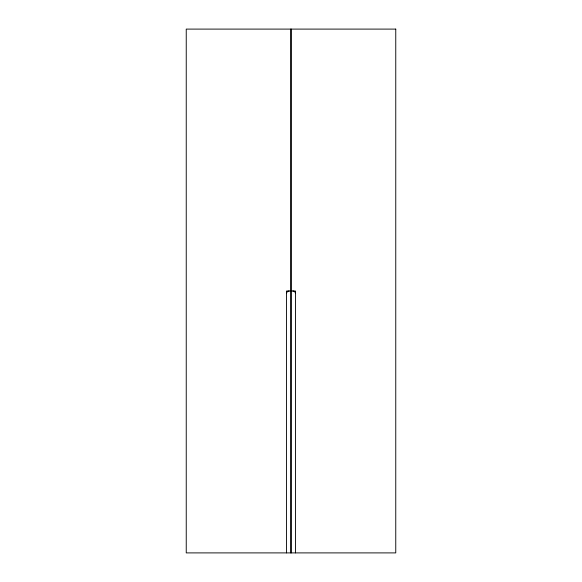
<?xml version="1.0" encoding="UTF-8"?>
<svg xmlns="http://www.w3.org/2000/svg" width="582" height="582" viewBox="0 0 582 582"><rect width="100%" height="100%" fill="white"/><g stroke="black" fill="none" stroke-linecap="round" stroke-linejoin="round"><path stroke-width="0.87" d="M290.738 291L286.548 291L286.548 552.9M291.262 291L295.452 291L295.452 552.9M291.262 29.1L291.262 552.9M290.738 29.1L290.738 552.9M292.833 291A2.619 2.619 0 0 1 295.452 293.619M286.548 293.619A2.619 2.619 0 0 1 289.167 291M395.76 29.1L186.24 29.1L186.24 552.9L395.76 552.9L395.76 29.1"/></g></svg>
